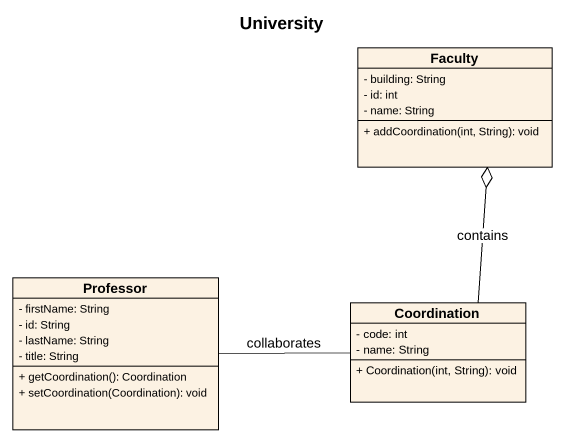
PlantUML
@startuml
title University
hide circle
hide empty members
skinparam classAttributeIconSize 0
class Faculty {
  - building: String
  - id: int
  - name: String
  + addCoordination(int, String): void
}
class Professor {
  - firstName: String
  - id: String
  - lastName: String
  - title: String
  + getCoordination(): Coordination
  + setCoordination(Coordination): void
}
class Coordination {
  - code: int
  - name: String
  + Coordination(int, String): void
}
Professor -right- Coordination : collaborates
Coordination -up-o Faculty : contains
@enduml
